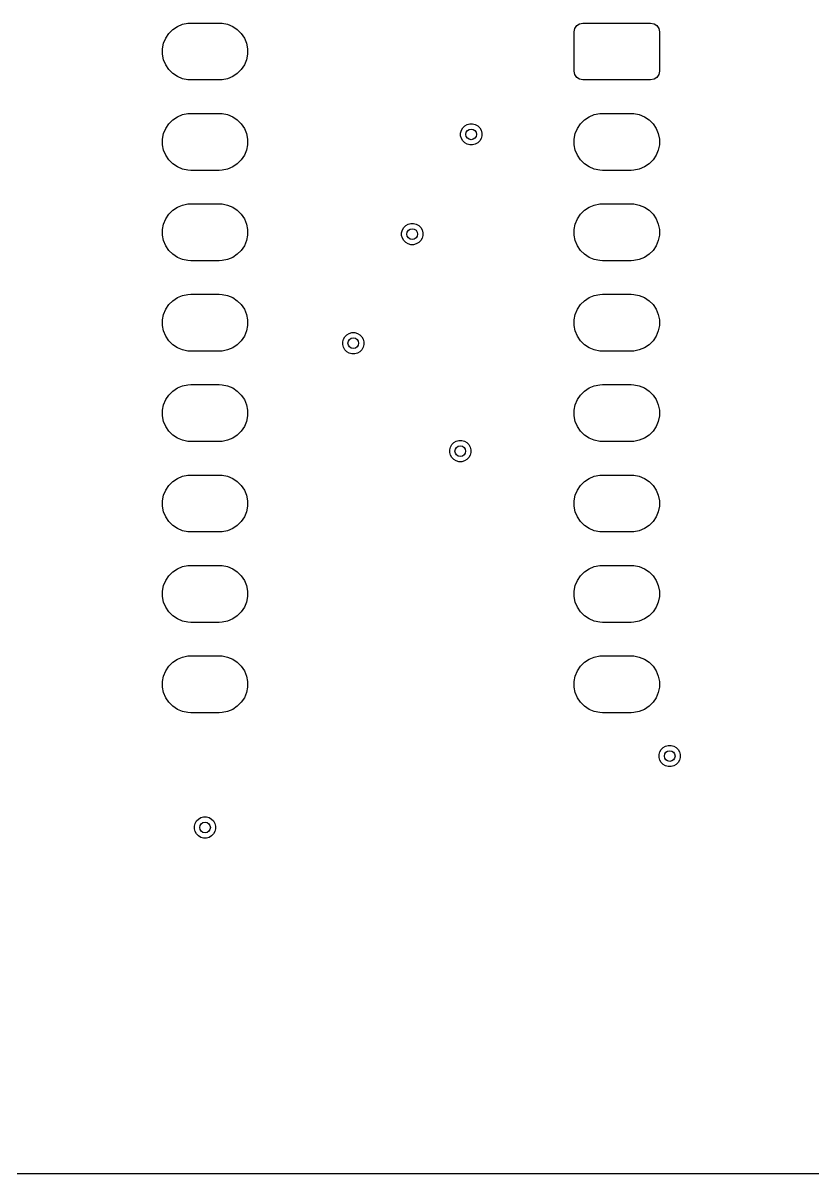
# Model space of a CAD drawing. Extents: x 44.5 to 133, y -119 to -55.5.
# Drawn here: x 66.7 to 88.89, y -119 to -86.66 of the extents above; entities that cross this region are included whole.
import ezdxf

# ---------------------------------------------------------------- set-up
doc = ezdxf.new("R2010")
doc.units = 0
doc.layers.add('BLACK', color=7, linetype='CONTINUOUS')

msp = doc.modelspace()

# ---------------------------------------------------------------- linework, layer by layer
at = {"layer": 'BLACK', "linetype": 'CONTINUOUS'}
for p, q in [((71.177772, -86.694448), (71.331586, -86.663852)), ((71.331586, -86.663852), (71.41, -86.66)), ((71.41, -86.66), (72.21, -86.66)), ((72.21, -86.66), (72.288414, -86.663852)), ((72.288414, -86.663852), (72.442228, -86.694448)), ((82.334329, -86.67903), (82.43, -86.66)), ((82.43, -86.66), (84.33, -86.66)), ((84.33, -86.66), (84.425671, -86.67903)), ((70.704463, -87.082883), (70.791592, -86.952485)), ((70.791592, -86.952485), (70.902485, -86.841592)), ((70.902485, -86.841592), (71.032883, -86.754463)), ((71.032883, -86.754463), (71.177772, -86.694448)), ((72.442228, -86.694448), (72.587117, -86.754463)), ((72.587117, -86.754463), (72.717515, -86.841592)), ((72.717515, -86.841592), (72.828408, -86.952485)), ((72.828408, -86.952485), (72.915537, -87.082883)), ((82.18, -86.91), (82.19903, -86.814329)), ((82.18, -88.01), (82.18, -86.91)), ((82.19903, -86.814329), (82.253223, -86.733223)), ((82.253223, -86.733223), (82.334329, -86.67903)), ((84.425671, -86.67903), (84.506777, -86.733223)), ((84.506777, -86.733223), (84.56097, -86.814329)), ((84.56097, -86.814329), (84.58, -86.91)), ((84.58, -86.91), (84.58, -88.01)), ((70.613852, -87.381586), (70.644448, -87.227772)), ((70.644448, -87.227772), (70.704463, -87.082883)), ((72.915537, -87.082883), (72.975552, -87.227772)), ((72.975552, -87.227772), (73.006148, -87.381586)), ((70.613852, -87.538414), (70.613852, -87.381586)), ((70.644448, -87.692228), (70.613852, -87.538414)), ((73.006148, -87.538414), (72.975552, -87.692228)), ((73.006148, -87.381586), (73.006148, -87.538414)), ((70.704463, -87.837117), (70.644448, -87.692228)), ((70.791592, -87.967515), (70.704463, -87.837117)), ((72.915537, -87.837117), (72.828408, -87.967515)), ((72.975552, -87.692228), (72.915537, -87.837117)), ((70.902485, -88.078408), (70.791592, -87.967515)), ((71.032883, -88.165537), (70.902485, -88.078408)), ((71.177772, -88.225552), (71.032883, -88.165537)), ((71.331586, -88.256148), (71.177772, -88.225552)), ((71.41, -88.26), (71.331586, -88.256148)), ((72.21, -88.26), (71.41, -88.26)), ((72.288414, -88.256148), (72.21, -88.26)), ((72.442228, -88.225552), (72.288414, -88.256148)), ((72.587117, -88.165537), (72.442228, -88.225552)), ((72.717515, -88.078408), (72.587117, -88.165537)), ((72.828408, -87.967515), (72.717515, -88.078408)), ((82.19903, -88.105671), (82.18, -88.01)), ((82.253223, -88.186777), (82.19903, -88.105671)), ((82.334329, -88.24097), (82.253223, -88.186777)), ((82.43, -88.26), (82.334329, -88.24097)), ((84.33, -88.26), (82.43, -88.26)), ((84.425671, -88.24097), (84.33, -88.26)), ((84.506777, -88.186777), (84.425671, -88.24097)), ((84.56097, -88.105671), (84.506777, -88.186777)), ((84.58, -88.01), (84.56097, -88.105671)), ((71.032883, -89.294463), (71.177772, -89.234448)), ((71.177772, -89.234448), (71.331586, -89.203852)), ((71.331586, -89.203852), (71.41, -89.2)), ((71.41, -89.2), (72.21, -89.2)), ((72.21, -89.2), (72.288414, -89.203852)), ((72.288414, -89.203852), (72.442228, -89.234448)), ((72.442228, -89.234448), (72.587117, -89.294463)), ((82.602883, -89.294463), (82.747772, -89.234448)), ((82.747772, -89.234448), (82.901586, -89.203852)), ((82.901586, -89.203852), (82.98, -89.2)), ((82.98, -89.2), (83.78, -89.2)), ((83.78, -89.2), (83.858414, -89.203852)), ((83.858414, -89.203852), (84.012228, -89.234448)), ((84.012228, -89.234448), (84.157117, -89.294463)), ((70.704463, -89.622883), (70.791592, -89.492485)), ((70.791592, -89.492485), (70.902485, -89.381592)), ((70.902485, -89.381592), (71.032883, -89.294463)), ((72.587117, -89.294463), (72.717515, -89.381592)), ((72.717515, -89.381592), (72.828408, -89.492485)), ((72.828408, -89.492485), (72.915537, -89.622883)), ((79.051694, -89.607172), (79.107072, -89.551794)), ((79.107072, -89.551794), (79.174895, -89.512636)), ((79.174895, -89.512636), (79.250542, -89.492367)), ((79.250542, -89.492367), (79.328858, -89.492367)), ((79.328858, -89.492367), (79.404505, -89.512636)), ((79.404505, -89.512636), (79.472328, -89.551794)), ((79.472328, -89.551794), (79.527706, -89.607172)), ((82.274463, -89.622883), (82.361592, -89.492485)), ((82.361592, -89.492485), (82.472485, -89.381592)), ((82.472485, -89.381592), (82.602883, -89.294463)), ((84.157117, -89.294463), (84.287515, -89.381592)), ((84.287515, -89.381592), (84.398408, -89.492485)), ((84.398408, -89.492485), (84.485537, -89.622883)), ((70.613852, -89.921586), (70.644448, -89.767772)), ((70.644448, -89.767772), (70.704463, -89.622883)), ((72.915537, -89.622883), (72.975552, -89.767772)), ((72.975552, -89.767772), (73.006148, -89.921586)), ((78.992267, -89.750642), (79.012536, -89.674995)), ((78.992267, -89.828958), (78.992267, -89.750642)), ((79.012536, -89.904605), (78.992267, -89.828958)), ((79.012536, -89.674995), (79.051694, -89.607172)), ((79.051694, -89.972428), (79.012536, -89.904605)), ((79.527706, -89.607172), (79.566864, -89.674995)), ((79.566864, -89.904605), (79.527706, -89.972428)), ((79.566864, -89.674995), (79.587133, -89.750642)), ((79.587133, -89.828958), (79.566864, -89.904605)), ((79.587133, -89.750642), (79.587133, -89.828958)), ((82.183852, -89.921586), (82.214448, -89.767772)), ((82.214448, -89.767772), (82.274463, -89.622883)), ((84.485537, -89.622883), (84.545552, -89.767772)), ((84.545552, -89.767772), (84.576148, -89.921586)), ((70.613852, -90.078414), (70.613852, -89.921586)), ((70.644448, -90.232228), (70.613852, -90.078414)), ((73.006148, -90.078414), (72.975552, -90.232228)), ((73.006148, -89.921586), (73.006148, -90.078414)), ((79.107072, -90.027806), (79.051694, -89.972428)), ((79.174895, -90.066964), (79.107072, -90.027806)), ((79.250542, -90.087233), (79.174895, -90.066964)), ((79.328858, -90.087233), (79.250542, -90.087233)), ((79.404505, -90.066964), (79.328858, -90.087233)), ((79.472328, -90.027806), (79.404505, -90.066964)), ((79.527706, -89.972428), (79.472328, -90.027806)), ((82.183852, -90.078414), (82.183852, -89.921586)), ((82.214448, -90.232228), (82.183852, -90.078414)), ((84.576148, -90.078414), (84.545552, -90.232228)), ((84.576148, -89.921586), (84.576148, -90.078414)), ((70.704463, -90.377117), (70.644448, -90.232228)), ((70.791592, -90.507515), (70.704463, -90.377117)), ((70.902485, -90.618408), (70.791592, -90.507515)), ((72.828408, -90.507515), (72.717515, -90.618408)), ((72.915537, -90.377117), (72.828408, -90.507515)), ((72.975552, -90.232228), (72.915537, -90.377117)), ((82.274463, -90.377117), (82.214448, -90.232228)), ((82.361592, -90.507515), (82.274463, -90.377117)), ((82.472485, -90.618408), (82.361592, -90.507515)), ((84.398408, -90.507515), (84.287515, -90.618408)), ((84.485537, -90.377117), (84.398408, -90.507515)), ((84.545552, -90.232228), (84.485537, -90.377117)), ((71.032883, -90.705537), (70.902485, -90.618408)), ((71.177772, -90.765552), (71.032883, -90.705537)), ((71.331586, -90.796148), (71.177772, -90.765552)), ((71.41, -90.8), (71.331586, -90.796148)), ((72.21, -90.8), (71.41, -90.8)), ((72.288414, -90.796148), (72.21, -90.8)), ((72.442228, -90.765552), (72.288414, -90.796148)), ((72.587117, -90.705537), (72.442228, -90.765552)), ((72.717515, -90.618408), (72.587117, -90.705537)), ((82.602883, -90.705537), (82.472485, -90.618408)), ((82.747772, -90.765552), (82.602883, -90.705537)), ((82.901586, -90.796148), (82.747772, -90.765552)), ((82.98, -90.8), (82.901586, -90.796148)), ((83.78, -90.8), (82.98, -90.8)), ((83.858414, -90.796148), (83.78, -90.8)), ((84.012228, -90.765552), (83.858414, -90.796148)), ((84.157117, -90.705537), (84.012228, -90.765552)), ((84.287515, -90.618408), (84.157117, -90.705537)), ((70.902485, -91.921592), (71.032883, -91.834463)), ((71.032883, -91.834463), (71.177772, -91.774448)), ((71.177772, -91.774448), (71.331586, -91.743852)), ((71.331586, -91.743852), (71.41, -91.74)), ((71.41, -91.74), (72.21, -91.74)), ((72.21, -91.74), (72.288414, -91.743852)), ((72.288414, -91.743852), (72.442228, -91.774448)), ((72.442228, -91.774448), (72.587117, -91.834463)), ((72.587117, -91.834463), (72.717515, -91.921592)), ((82.472485, -91.921592), (82.602883, -91.834463)), ((82.602883, -91.834463), (82.747772, -91.774448)), ((82.747772, -91.774448), (82.901586, -91.743852)), ((82.901586, -91.743852), (82.98, -91.74)), ((82.98, -91.74), (83.78, -91.74)), ((83.78, -91.74), (83.858414, -91.743852)), ((83.858414, -91.743852), (84.012228, -91.774448)), ((84.012228, -91.774448), (84.157117, -91.834463)), ((84.157117, -91.834463), (84.287515, -91.921592)), ((70.644448, -92.307772), (70.704463, -92.162883)), ((70.704463, -92.162883), (70.791592, -92.032485)), ((70.791592, -92.032485), (70.902485, -91.921592)), ((72.717515, -91.921592), (72.828408, -92.032485)), ((72.828408, -92.032485), (72.915537, -92.162883)), ((72.915537, -92.162883), (72.975552, -92.307772)), ((82.214448, -92.307772), (82.274463, -92.162883)), ((82.274463, -92.162883), (82.361592, -92.032485)), ((82.361592, -92.032485), (82.472485, -91.921592)), ((84.287515, -91.921592), (84.398408, -92.032485)), ((84.398408, -92.032485), (84.485537, -92.162883)), ((84.485537, -92.162883), (84.545552, -92.307772)), ((70.613852, -92.461586), (70.644448, -92.307772)), ((70.613852, -92.618414), (70.613852, -92.461586)), ((72.975552, -92.307772), (73.006148, -92.461586)), ((73.006148, -92.461586), (73.006148, -92.618414)), ((77.335367, -92.551442), (77.355636, -92.475795)), ((77.355636, -92.475795), (77.394794, -92.407972)), ((77.394794, -92.407972), (77.450172, -92.352594)), ((77.450172, -92.352594), (77.517995, -92.313436)), ((77.517995, -92.313436), (77.593642, -92.293167)), ((77.593642, -92.293167), (77.671958, -92.293167)), ((77.671958, -92.293167), (77.747605, -92.313436)), ((77.747605, -92.313436), (77.815428, -92.352594)), ((77.815428, -92.352594), (77.870806, -92.407972)), ((77.870806, -92.407972), (77.909964, -92.475795)), ((77.909964, -92.475795), (77.930233, -92.551442)), ((82.183852, -92.461586), (82.214448, -92.307772)), ((82.183852, -92.618414), (82.183852, -92.461586)), ((84.545552, -92.307772), (84.576148, -92.461586)), ((84.576148, -92.461586), (84.576148, -92.618414)), ((70.644448, -92.772228), (70.613852, -92.618414)), ((70.704463, -92.917117), (70.644448, -92.772228)), ((72.975552, -92.772228), (72.915537, -92.917117)), ((73.006148, -92.618414), (72.975552, -92.772228)), ((77.335367, -92.629758), (77.335367, -92.551442)), ((77.355636, -92.705405), (77.335367, -92.629758)), ((77.394794, -92.773228), (77.355636, -92.705405)), ((77.450172, -92.828606), (77.394794, -92.773228)), ((77.870806, -92.773228), (77.815428, -92.828606)), ((77.909964, -92.705405), (77.870806, -92.773228)), ((77.930233, -92.629758), (77.909964, -92.705405)), ((77.930233, -92.551442), (77.930233, -92.629758)), ((82.214448, -92.772228), (82.183852, -92.618414)), ((82.274463, -92.917117), (82.214448, -92.772228)), ((84.545552, -92.772228), (84.485537, -92.917117)), ((84.576148, -92.618414), (84.545552, -92.772228)), ((70.791592, -93.047515), (70.704463, -92.917117)), ((70.902485, -93.158408), (70.791592, -93.047515)), ((72.828408, -93.047515), (72.717515, -93.158408)), ((72.915537, -92.917117), (72.828408, -93.047515)), ((77.517995, -92.867764), (77.450172, -92.828606)), ((77.593642, -92.888033), (77.517995, -92.867764)), ((77.671958, -92.888033), (77.593642, -92.888033)), ((77.747605, -92.867764), (77.671958, -92.888033)), ((77.815428, -92.828606), (77.747605, -92.867764)), ((82.361592, -93.047515), (82.274463, -92.917117)), ((82.472485, -93.158408), (82.361592, -93.047515)), ((84.398408, -93.047515), (84.287515, -93.158408)), ((84.485537, -92.917117), (84.398408, -93.047515)), ((71.032883, -93.245537), (70.902485, -93.158408)), ((71.177772, -93.305552), (71.032883, -93.245537)), ((71.331586, -93.336148), (71.177772, -93.305552)), ((71.41, -93.34), (71.331586, -93.336148)), ((72.21, -93.34), (71.41, -93.34)), ((72.288414, -93.336148), (72.21, -93.34)), ((72.442228, -93.305552), (72.288414, -93.336148)), ((72.587117, -93.245537), (72.442228, -93.305552)), ((72.717515, -93.158408), (72.587117, -93.245537)), ((82.602883, -93.245537), (82.472485, -93.158408)), ((82.747772, -93.305552), (82.602883, -93.245537)), ((82.901586, -93.336148), (82.747772, -93.305552)), ((82.98, -93.34), (82.901586, -93.336148)), ((83.78, -93.34), (82.98, -93.34)), ((83.858414, -93.336148), (83.78, -93.34)), ((84.012228, -93.305552), (83.858414, -93.336148)), ((84.157117, -93.245537), (84.012228, -93.305552)), ((84.287515, -93.158408), (84.157117, -93.245537)), ((70.902485, -94.461592), (71.032883, -94.374463)), ((71.032883, -94.374463), (71.177772, -94.314448)), ((71.177772, -94.314448), (71.331586, -94.283852)), ((71.331586, -94.283852), (71.41, -94.28)), ((71.41, -94.28), (72.21, -94.28)), ((72.21, -94.28), (72.288414, -94.283852)), ((72.288414, -94.283852), (72.442228, -94.314448)), ((72.442228, -94.314448), (72.587117, -94.374463)), ((72.587117, -94.374463), (72.717515, -94.461592)), ((82.472485, -94.461592), (82.602883, -94.374463)), ((82.602883, -94.374463), (82.747772, -94.314448)), ((82.747772, -94.314448), (82.901586, -94.283852)), ((82.901586, -94.283852), (82.98, -94.28)), ((82.98, -94.28), (83.78, -94.28)), ((83.78, -94.28), (83.858414, -94.283852)), ((83.858414, -94.283852), (84.012228, -94.314448)), ((84.012228, -94.314448), (84.157117, -94.374463)), ((84.157117, -94.374463), (84.287515, -94.461592)), ((70.644448, -94.847772), (70.704463, -94.702883)), ((70.704463, -94.702883), (70.791592, -94.572485)), ((70.791592, -94.572485), (70.902485, -94.461592)), ((72.717515, -94.461592), (72.828408, -94.572485)), ((72.828408, -94.572485), (72.915537, -94.702883)), ((72.915537, -94.702883), (72.975552, -94.847772)), ((82.214448, -94.847772), (82.274463, -94.702883)), ((82.274463, -94.702883), (82.361592, -94.572485)), ((82.361592, -94.572485), (82.472485, -94.461592)), ((84.287515, -94.461592), (84.398408, -94.572485)), ((84.398408, -94.572485), (84.485537, -94.702883)), ((84.485537, -94.702883), (84.545552, -94.847772)), ((70.613852, -95.001586), (70.644448, -94.847772)), ((70.613852, -95.158414), (70.613852, -95.001586)), ((72.975552, -94.847772), (73.006148, -95.001586)), ((73.006148, -95.001586), (73.006148, -95.158414)), ((82.183852, -95.001586), (82.214448, -94.847772)), ((82.183852, -95.158414), (82.183852, -95.001586)), ((84.545552, -94.847772), (84.576148, -95.001586)), ((84.576148, -95.001586), (84.576148, -95.158414)), ((70.644448, -95.312228), (70.613852, -95.158414)), ((70.704463, -95.457117), (70.644448, -95.312228)), ((72.975552, -95.312228), (72.915537, -95.457117)), ((73.006148, -95.158414), (72.975552, -95.312228)), ((75.793172, -95.418694), (75.860995, -95.379536)), ((75.860995, -95.379536), (75.936642, -95.359267)), ((75.936642, -95.359267), (76.014958, -95.359267)), ((76.014958, -95.359267), (76.090605, -95.379536)), ((76.090605, -95.379536), (76.158428, -95.418694)), ((82.214448, -95.312228), (82.183852, -95.158414)), ((82.274463, -95.457117), (82.214448, -95.312228)), ((84.545552, -95.312228), (84.485537, -95.457117)), ((84.576148, -95.158414), (84.545552, -95.312228)), ((70.791592, -95.587515), (70.704463, -95.457117)), ((70.902485, -95.698408), (70.791592, -95.587515)), ((71.032883, -95.785537), (70.902485, -95.698408)), ((72.717515, -95.698408), (72.587117, -95.785537)), ((72.828408, -95.587515), (72.717515, -95.698408)), ((72.915537, -95.457117), (72.828408, -95.587515)), ((75.678367, -95.617542), (75.698636, -95.541895)), ((75.678367, -95.695858), (75.678367, -95.617542)), ((75.698636, -95.771505), (75.678367, -95.695858)), ((75.698636, -95.541895), (75.737794, -95.474072)), ((75.737794, -95.474072), (75.793172, -95.418694)), ((76.158428, -95.418694), (76.213806, -95.474072)), ((76.213806, -95.474072), (76.252964, -95.541895)), ((76.252964, -95.541895), (76.273233, -95.617542)), ((76.273233, -95.695858), (76.252964, -95.771505)), ((76.273233, -95.617542), (76.273233, -95.695858)), ((82.361592, -95.587515), (82.274463, -95.457117)), ((82.472485, -95.698408), (82.361592, -95.587515)), ((82.602883, -95.785537), (82.472485, -95.698408)), ((84.287515, -95.698408), (84.157117, -95.785537)), ((84.398408, -95.587515), (84.287515, -95.698408)), ((84.485537, -95.457117), (84.398408, -95.587515)), ((71.177772, -95.845552), (71.032883, -95.785537)), ((71.331586, -95.876148), (71.177772, -95.845552)), ((71.41, -95.88), (71.331586, -95.876148)), ((72.21, -95.88), (71.41, -95.88)), ((72.288414, -95.876148), (72.21, -95.88)), ((72.442228, -95.845552), (72.288414, -95.876148)), ((72.587117, -95.785537), (72.442228, -95.845552)), ((75.737794, -95.839328), (75.698636, -95.771505)), ((75.793172, -95.894706), (75.737794, -95.839328)), ((75.860995, -95.933864), (75.793172, -95.894706)), ((75.936642, -95.954133), (75.860995, -95.933864)), ((76.014958, -95.954133), (75.936642, -95.954133)), ((76.090605, -95.933864), (76.014958, -95.954133)), ((76.158428, -95.894706), (76.090605, -95.933864)), ((76.213806, -95.839328), (76.158428, -95.894706)), ((76.252964, -95.771505), (76.213806, -95.839328)), ((82.747772, -95.845552), (82.602883, -95.785537)), ((82.901586, -95.876148), (82.747772, -95.845552)), ((82.98, -95.88), (82.901586, -95.876148)), ((83.78, -95.88), (82.98, -95.88)), ((83.858414, -95.876148), (83.78, -95.88)), ((84.012228, -95.845552), (83.858414, -95.876148)), ((84.157117, -95.785537), (84.012228, -95.845552)), ((70.791592, -97.112485), (70.902485, -97.001592)), ((70.902485, -97.001592), (71.032883, -96.914463)), ((71.032883, -96.914463), (71.177772, -96.854448)), ((71.177772, -96.854448), (71.331586, -96.823852)), ((71.331586, -96.823852), (71.41, -96.82)), ((71.41, -96.82), (72.21, -96.82)), ((72.21, -96.82), (72.288414, -96.823852)), ((72.288414, -96.823852), (72.442228, -96.854448)), ((72.442228, -96.854448), (72.587117, -96.914463)), ((72.587117, -96.914463), (72.717515, -97.001592)), ((72.717515, -97.001592), (72.828408, -97.112485)), ((82.361592, -97.112485), (82.472485, -97.001592)), ((82.472485, -97.001592), (82.602883, -96.914463)), ((82.602883, -96.914463), (82.747772, -96.854448)), ((82.747772, -96.854448), (82.901586, -96.823852)), ((82.901586, -96.823852), (82.98, -96.82)), ((82.98, -96.82), (83.78, -96.82)), ((83.78, -96.82), (83.858414, -96.823852)), ((83.858414, -96.823852), (84.012228, -96.854448)), ((84.012228, -96.854448), (84.157117, -96.914463)), ((84.157117, -96.914463), (84.287515, -97.001592)), ((84.287515, -97.001592), (84.398408, -97.112485)), ((70.644448, -97.387772), (70.704463, -97.242883)), ((70.704463, -97.242883), (70.791592, -97.112485)), ((72.828408, -97.112485), (72.915537, -97.242883)), ((72.915537, -97.242883), (72.975552, -97.387772)), ((82.214448, -97.387772), (82.274463, -97.242883)), ((82.274463, -97.242883), (82.361592, -97.112485)), ((84.398408, -97.112485), (84.485537, -97.242883)), ((84.485537, -97.242883), (84.545552, -97.387772)), ((70.613852, -97.541586), (70.644448, -97.387772)), ((70.613852, -97.698414), (70.613852, -97.541586)), ((72.975552, -97.387772), (73.006148, -97.541586)), ((73.006148, -97.541586), (73.006148, -97.698414)), ((82.183852, -97.541586), (82.214448, -97.387772)), ((82.183852, -97.698414), (82.183852, -97.541586)), ((84.545552, -97.387772), (84.576148, -97.541586)), ((84.576148, -97.541586), (84.576148, -97.698414)), ((70.644448, -97.852228), (70.613852, -97.698414)), ((70.704463, -97.997117), (70.644448, -97.852228)), ((72.975552, -97.852228), (72.915537, -97.997117)), ((73.006148, -97.698414), (72.975552, -97.852228)), ((82.214448, -97.852228), (82.183852, -97.698414)), ((82.274463, -97.997117), (82.214448, -97.852228)), ((84.545552, -97.852228), (84.485537, -97.997117)), ((84.576148, -97.698414), (84.545552, -97.852228)), ((70.791592, -98.127515), (70.704463, -97.997117)), ((70.902485, -98.238408), (70.791592, -98.127515)), ((71.032883, -98.325537), (70.902485, -98.238408)), ((72.717515, -98.238408), (72.587117, -98.325537)), ((72.828408, -98.127515), (72.717515, -98.238408)), ((72.915537, -97.997117), (72.828408, -98.127515)), ((82.361592, -98.127515), (82.274463, -97.997117)), ((82.472485, -98.238408), (82.361592, -98.127515)), ((82.602883, -98.325537), (82.472485, -98.238408)), ((84.287515, -98.238408), (84.157117, -98.325537)), ((84.398408, -98.127515), (84.287515, -98.238408)), ((84.485537, -97.997117), (84.398408, -98.127515)), ((71.177772, -98.385552), (71.032883, -98.325537)), ((71.331586, -98.416148), (71.177772, -98.385552)), ((71.41, -98.42), (71.331586, -98.416148)), ((72.21, -98.42), (71.41, -98.42)), ((72.288414, -98.416148), (72.21, -98.42)), ((72.442228, -98.385552), (72.288414, -98.416148)), ((72.587117, -98.325537), (72.442228, -98.385552)), ((78.685867, -98.649842), (78.706136, -98.574195)), ((78.706136, -98.574195), (78.745294, -98.506372)), ((78.745294, -98.506372), (78.800672, -98.450994)), ((78.800672, -98.450994), (78.868495, -98.411836)), ((78.868495, -98.411836), (78.944142, -98.391567)), ((78.944142, -98.391567), (79.022458, -98.391567)), ((79.022458, -98.391567), (79.098105, -98.411836)), ((79.098105, -98.411836), (79.165928, -98.450994)), ((79.165928, -98.450994), (79.221306, -98.506372)), ((79.221306, -98.506372), (79.260464, -98.574195)), ((79.260464, -98.574195), (79.280733, -98.649842)), ((82.747772, -98.385552), (82.602883, -98.325537)), ((82.901586, -98.416148), (82.747772, -98.385552)), ((82.98, -98.42), (82.901586, -98.416148)), ((83.78, -98.42), (82.98, -98.42)), ((83.858414, -98.416148), (83.78, -98.42)), ((84.012228, -98.385552), (83.858414, -98.416148)), ((84.157117, -98.325537), (84.012228, -98.385552)), ((78.685867, -98.728158), (78.685867, -98.649842)), ((78.706136, -98.803805), (78.685867, -98.728158)), ((78.745294, -98.871628), (78.706136, -98.803805)), ((78.800672, -98.927006), (78.745294, -98.871628)), ((78.868495, -98.966164), (78.800672, -98.927006)), ((79.165928, -98.927006), (79.098105, -98.966164)), ((79.221306, -98.871628), (79.165928, -98.927006)), ((79.260464, -98.803805), (79.221306, -98.871628)), ((79.280733, -98.728158), (79.260464, -98.803805)), ((79.280733, -98.649842), (79.280733, -98.728158)), ((78.944142, -98.986433), (78.868495, -98.966164)), ((79.022458, -98.986433), (78.944142, -98.986433)), ((79.098105, -98.966164), (79.022458, -98.986433)), ((70.791592, -99.652485), (70.902485, -99.541592)), ((70.902485, -99.541592), (71.032883, -99.454463)), ((71.032883, -99.454463), (71.177772, -99.394448)), ((71.177772, -99.394448), (71.331586, -99.363852)), ((71.331586, -99.363852), (71.41, -99.36)), ((71.41, -99.36), (72.21, -99.36)), ((72.21, -99.36), (72.288414, -99.363852)), ((72.288414, -99.363852), (72.442228, -99.394448)), ((72.442228, -99.394448), (72.587117, -99.454463)), ((72.587117, -99.454463), (72.717515, -99.541592)), ((72.717515, -99.541592), (72.828408, -99.652485)), ((82.361592, -99.652485), (82.472485, -99.541592)), ((82.472485, -99.541592), (82.602883, -99.454463)), ((82.602883, -99.454463), (82.747772, -99.394448)), ((82.747772, -99.394448), (82.901586, -99.363852)), ((82.901586, -99.363852), (82.98, -99.36)), ((82.98, -99.36), (83.78, -99.36)), ((83.78, -99.36), (83.858414, -99.363852)), ((83.858414, -99.363852), (84.012228, -99.394448)), ((84.012228, -99.394448), (84.157117, -99.454463)), ((84.157117, -99.454463), (84.287515, -99.541592)), ((84.287515, -99.541592), (84.398408, -99.652485)), ((70.613852, -100.081586), (70.644448, -99.927772)), ((70.644448, -99.927772), (70.704463, -99.782883)), ((70.704463, -99.782883), (70.791592, -99.652485)), ((72.828408, -99.652485), (72.915537, -99.782883)), ((72.915537, -99.782883), (72.975552, -99.927772)), ((72.975552, -99.927772), (73.006148, -100.081586)), ((82.183852, -100.081586), (82.214448, -99.927772)), ((82.214448, -99.927772), (82.274463, -99.782883)), ((82.274463, -99.782883), (82.361592, -99.652485)), ((84.398408, -99.652485), (84.485537, -99.782883)), ((84.485537, -99.782883), (84.545552, -99.927772)), ((84.545552, -99.927772), (84.576148, -100.081586)), ((70.613852, -100.238414), (70.613852, -100.081586)), ((70.644448, -100.392228), (70.613852, -100.238414)), ((73.006148, -100.238414), (72.975552, -100.392228)), ((73.006148, -100.081586), (73.006148, -100.238414)), ((82.183852, -100.238414), (82.183852, -100.081586)), ((82.214448, -100.392228), (82.183852, -100.238414)), ((84.576148, -100.238414), (84.545552, -100.392228)), ((84.576148, -100.081586), (84.576148, -100.238414)), ((70.704463, -100.537117), (70.644448, -100.392228)), ((70.791592, -100.667515), (70.704463, -100.537117)), ((72.915537, -100.537117), (72.828408, -100.667515)), ((72.975552, -100.392228), (72.915537, -100.537117)), ((82.274463, -100.537117), (82.214448, -100.392228)), ((82.361592, -100.667515), (82.274463, -100.537117)), ((84.485537, -100.537117), (84.398408, -100.667515)), ((84.545552, -100.392228), (84.485537, -100.537117)), ((70.902485, -100.778408), (70.791592, -100.667515)), ((71.032883, -100.865537), (70.902485, -100.778408)), ((71.177772, -100.925552), (71.032883, -100.865537)), ((72.587117, -100.865537), (72.442228, -100.925552)), ((72.717515, -100.778408), (72.587117, -100.865537)), ((72.828408, -100.667515), (72.717515, -100.778408)), ((82.472485, -100.778408), (82.361592, -100.667515)), ((82.602883, -100.865537), (82.472485, -100.778408)), ((82.747772, -100.925552), (82.602883, -100.865537)), ((84.157117, -100.865537), (84.012228, -100.925552)), ((84.287515, -100.778408), (84.157117, -100.865537)), ((84.398408, -100.667515), (84.287515, -100.778408)), ((71.331586, -100.956148), (71.177772, -100.925552)), ((71.41, -100.96), (71.331586, -100.956148)), ((72.21, -100.96), (71.41, -100.96)), ((72.288414, -100.956148), (72.21, -100.96)), ((72.442228, -100.925552), (72.288414, -100.956148)), ((82.901586, -100.956148), (82.747772, -100.925552)), ((82.98, -100.96), (82.901586, -100.956148)), ((83.78, -100.96), (82.98, -100.96)), ((83.858414, -100.956148), (83.78, -100.96)), ((84.012228, -100.925552), (83.858414, -100.956148)), ((70.704463, -102.322883), (70.791592, -102.192485)), ((70.791592, -102.192485), (70.902485, -102.081592)), ((70.902485, -102.081592), (71.032883, -101.994463)), ((71.032883, -101.994463), (71.177772, -101.934448)), ((71.177772, -101.934448), (71.331586, -101.903852)), ((71.331586, -101.903852), (71.41, -101.9)), ((71.41, -101.9), (72.21, -101.9)), ((72.21, -101.9), (72.288414, -101.903852)), ((72.288414, -101.903852), (72.442228, -101.934448)), ((72.442228, -101.934448), (72.587117, -101.994463)), ((72.587117, -101.994463), (72.717515, -102.081592)), ((72.717515, -102.081592), (72.828408, -102.192485)), ((72.828408, -102.192485), (72.915537, -102.322883)), ((82.274463, -102.322883), (82.361592, -102.192485)), ((82.361592, -102.192485), (82.472485, -102.081592)), ((82.472485, -102.081592), (82.602883, -101.994463)), ((82.602883, -101.994463), (82.747772, -101.934448)), ((82.747772, -101.934448), (82.901586, -101.903852)), ((82.901586, -101.903852), (82.98, -101.9)), ((82.98, -101.9), (83.78, -101.9)), ((83.78, -101.9), (83.858414, -101.903852)), ((83.858414, -101.903852), (84.012228, -101.934448)), ((84.012228, -101.934448), (84.157117, -101.994463)), ((84.157117, -101.994463), (84.287515, -102.081592)), ((84.287515, -102.081592), (84.398408, -102.192485)), ((84.398408, -102.192485), (84.485537, -102.322883)), ((70.613852, -102.621586), (70.644448, -102.467772)), ((70.644448, -102.467772), (70.704463, -102.322883)), ((72.915537, -102.322883), (72.975552, -102.467772)), ((72.975552, -102.467772), (73.006148, -102.621586)), ((82.183852, -102.621586), (82.214448, -102.467772)), ((82.214448, -102.467772), (82.274463, -102.322883)), ((84.485537, -102.322883), (84.545552, -102.467772)), ((84.545552, -102.467772), (84.576148, -102.621586)), ((70.613852, -102.778414), (70.613852, -102.621586)), ((70.644448, -102.932228), (70.613852, -102.778414)), ((73.006148, -102.778414), (72.975552, -102.932228)), ((73.006148, -102.621586), (73.006148, -102.778414)), ((82.183852, -102.778414), (82.183852, -102.621586)), ((82.214448, -102.932228), (82.183852, -102.778414)), ((84.576148, -102.778414), (84.545552, -102.932228)), ((84.576148, -102.621586), (84.576148, -102.778414)), ((70.704463, -103.077117), (70.644448, -102.932228)), ((70.791592, -103.207515), (70.704463, -103.077117)), ((72.915537, -103.077117), (72.828408, -103.207515)), ((72.975552, -102.932228), (72.915537, -103.077117)), ((82.274463, -103.077117), (82.214448, -102.932228)), ((82.361592, -103.207515), (82.274463, -103.077117)), ((84.485537, -103.077117), (84.398408, -103.207515)), ((84.545552, -102.932228), (84.485537, -103.077117)), ((70.902485, -103.318408), (70.791592, -103.207515)), ((71.032883, -103.405537), (70.902485, -103.318408)), ((71.177772, -103.465552), (71.032883, -103.405537)), ((71.331586, -103.496148), (71.177772, -103.465552)), ((72.442228, -103.465552), (72.288414, -103.496148)), ((72.587117, -103.405537), (72.442228, -103.465552)), ((72.717515, -103.318408), (72.587117, -103.405537)), ((72.828408, -103.207515), (72.717515, -103.318408)), ((82.472485, -103.318408), (82.361592, -103.207515)), ((82.602883, -103.405537), (82.472485, -103.318408)), ((82.747772, -103.465552), (82.602883, -103.405537)), ((82.901586, -103.496148), (82.747772, -103.465552)), ((84.012228, -103.465552), (83.858414, -103.496148)), ((84.157117, -103.405537), (84.012228, -103.465552)), ((84.287515, -103.318408), (84.157117, -103.405537)), ((84.398408, -103.207515), (84.287515, -103.318408)), ((71.41, -103.5), (71.331586, -103.496148)), ((72.21, -103.5), (71.41, -103.5)), ((72.288414, -103.496148), (72.21, -103.5)), ((82.98, -103.5), (82.901586, -103.496148)), ((83.78, -103.5), (82.98, -103.5)), ((83.858414, -103.496148), (83.78, -103.5)), ((71.177772, -104.474448), (71.331586, -104.443852)), ((71.331586, -104.443852), (71.41, -104.44)), ((71.41, -104.44), (72.21, -104.44)), ((72.21, -104.44), (72.288414, -104.443852)), ((72.288414, -104.443852), (72.442228, -104.474448)), ((82.747772, -104.474448), (82.901586, -104.443852)), ((82.901586, -104.443852), (82.98, -104.44)), ((82.98, -104.44), (83.78, -104.44)), ((83.78, -104.44), (83.858414, -104.443852)), ((83.858414, -104.443852), (84.012228, -104.474448)), ((70.704463, -104.862883), (70.791592, -104.732485)), ((70.791592, -104.732485), (70.902485, -104.621592)), ((70.902485, -104.621592), (71.032883, -104.534463)), ((71.032883, -104.534463), (71.177772, -104.474448)), ((72.442228, -104.474448), (72.587117, -104.534463)), ((72.587117, -104.534463), (72.717515, -104.621592)), ((72.717515, -104.621592), (72.828408, -104.732485)), ((72.828408, -104.732485), (72.915537, -104.862883)), ((82.274463, -104.862883), (82.361592, -104.732485)), ((82.361592, -104.732485), (82.472485, -104.621592)), ((82.472485, -104.621592), (82.602883, -104.534463)), ((82.602883, -104.534463), (82.747772, -104.474448)), ((84.012228, -104.474448), (84.157117, -104.534463)), ((84.157117, -104.534463), (84.287515, -104.621592)), ((84.287515, -104.621592), (84.398408, -104.732485)), ((84.398408, -104.732485), (84.485537, -104.862883)), ((70.613852, -105.161586), (70.644448, -105.007772)), ((70.644448, -105.007772), (70.704463, -104.862883)), ((72.915537, -104.862883), (72.975552, -105.007772)), ((72.975552, -105.007772), (73.006148, -105.161586)), ((82.183852, -105.161586), (82.214448, -105.007772)), ((82.214448, -105.007772), (82.274463, -104.862883)), ((84.485537, -104.862883), (84.545552, -105.007772)), ((84.545552, -105.007772), (84.576148, -105.161586)), ((70.613852, -105.318414), (70.613852, -105.161586)), ((70.644448, -105.472228), (70.613852, -105.318414)), ((73.006148, -105.318414), (72.975552, -105.472228)), ((73.006148, -105.161586), (73.006148, -105.318414)), ((82.183852, -105.318414), (82.183852, -105.161586)), ((82.214448, -105.472228), (82.183852, -105.318414)), ((84.576148, -105.318414), (84.545552, -105.472228)), ((84.576148, -105.161586), (84.576148, -105.318414)), ((70.704463, -105.617117), (70.644448, -105.472228)), ((70.791592, -105.747515), (70.704463, -105.617117)), ((70.902485, -105.858408), (70.791592, -105.747515)), ((72.828408, -105.747515), (72.717515, -105.858408)), ((72.915537, -105.617117), (72.828408, -105.747515)), ((72.975552, -105.472228), (72.915537, -105.617117)), ((82.274463, -105.617117), (82.214448, -105.472228)), ((82.361592, -105.747515), (82.274463, -105.617117)), ((82.472485, -105.858408), (82.361592, -105.747515)), ((84.398408, -105.747515), (84.287515, -105.858408)), ((84.485537, -105.617117), (84.398408, -105.747515)), ((84.545552, -105.472228), (84.485537, -105.617117)), ((71.032883, -105.945537), (70.902485, -105.858408)), ((71.177772, -106.005552), (71.032883, -105.945537)), ((71.331586, -106.036148), (71.177772, -106.005552)), ((71.41, -106.04), (71.331586, -106.036148)), ((72.21, -106.04), (71.41, -106.04)), ((72.288414, -106.036148), (72.21, -106.04)), ((72.442228, -106.005552), (72.288414, -106.036148)), ((72.587117, -105.945537), (72.442228, -106.005552)), ((72.717515, -105.858408), (72.587117, -105.945537)), ((82.602883, -105.945537), (82.472485, -105.858408)), ((82.747772, -106.005552), (82.602883, -105.945537)), ((82.901586, -106.036148), (82.747772, -106.005552)), ((82.98, -106.04), (82.901586, -106.036148)), ((83.78, -106.04), (82.98, -106.04)), ((83.858414, -106.036148), (83.78, -106.04)), ((84.012228, -106.005552), (83.858414, -106.036148)), ((84.157117, -105.945537), (84.012228, -106.005552)), ((84.287515, -105.858408), (84.157117, -105.945537)), ((84.628294, -107.073572), (84.683672, -107.018194)), ((84.683672, -107.018194), (84.751495, -106.979036)), ((84.751495, -106.979036), (84.827142, -106.958767)), ((84.827142, -106.958767), (84.905458, -106.958767)), ((84.905458, -106.958767), (84.981105, -106.979036)), ((84.981105, -106.979036), (85.048928, -107.018194)), ((85.048928, -107.018194), (85.104306, -107.073572)), ((84.568867, -107.217042), (84.589136, -107.141395)), ((84.568867, -107.295358), (84.568867, -107.217042)), ((84.589136, -107.371005), (84.568867, -107.295358)), ((84.589136, -107.141395), (84.628294, -107.073572)), ((85.104306, -107.073572), (85.143464, -107.141395)), ((85.143464, -107.141395), (85.163733, -107.217042)), ((85.163733, -107.295358), (85.143464, -107.371005)), ((85.163733, -107.217042), (85.163733, -107.295358)), ((84.628294, -107.438828), (84.589136, -107.371005)), ((84.683672, -107.494206), (84.628294, -107.438828)), ((84.751495, -107.533364), (84.683672, -107.494206)), ((84.827142, -107.553633), (84.751495, -107.533364)), ((84.905458, -107.553633), (84.827142, -107.553633)), ((84.981105, -107.533364), (84.905458, -107.553633)), ((85.048928, -107.494206), (84.981105, -107.533364)), ((85.104306, -107.438828), (85.048928, -107.494206)), ((85.143464, -107.371005), (85.104306, -107.438828)), ((71.695195, -108.987136), (71.770842, -108.966867)), ((71.770842, -108.966867), (71.849158, -108.966867)), ((71.849158, -108.966867), (71.924805, -108.987136)), ((71.512567, -109.225142), (71.532836, -109.149495)), ((71.512567, -109.303458), (71.512567, -109.225142)), ((71.532836, -109.379105), (71.512567, -109.303458)), ((71.532836, -109.149495), (71.571994, -109.081672)), ((71.571994, -109.081672), (71.627372, -109.026294)), ((71.627372, -109.026294), (71.695195, -108.987136)), ((71.924805, -108.987136), (71.992628, -109.026294)), ((71.992628, -109.026294), (72.048006, -109.081672)), ((72.048006, -109.081672), (72.087164, -109.149495)), ((72.087164, -109.149495), (72.107433, -109.225142)), ((72.107433, -109.303458), (72.087164, -109.379105)), ((72.107433, -109.225142), (72.107433, -109.303458)), ((71.571994, -109.446928), (71.532836, -109.379105)), ((71.627372, -109.502306), (71.571994, -109.446928)), ((71.695195, -109.541464), (71.627372, -109.502306)), ((71.770842, -109.561733), (71.695195, -109.541464)), ((71.849158, -109.561733), (71.770842, -109.561733)), ((71.924805, -109.541464), (71.849158, -109.561733)), ((71.992628, -109.502306), (71.924805, -109.541464)), ((72.048006, -109.446928), (71.992628, -109.502306)), ((72.087164, -109.379105), (72.048006, -109.446928)), ((133, -119), (44.5, -119))]:
    msp.add_line(p, q, dxfattribs=at)
at = {"layer": 'BLACK'}
for centre in [(79.2897, -89.7898), (77.6328, -92.5906), (75.9758, -95.6567), (78.9833, -98.689), (84.8663, -107.2562), (71.81, -109.2643)]:
    msp.add_circle(centre, 0.15, dxfattribs=at)

doc.saveas('drawing.dxf')
